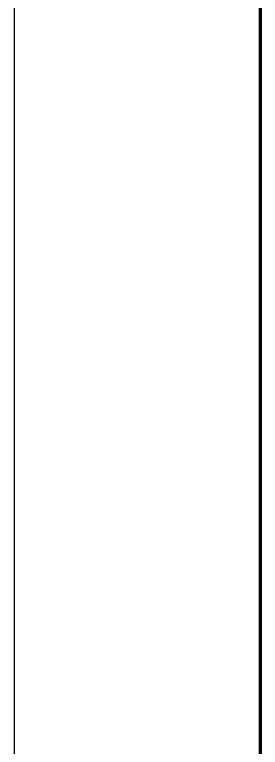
# Model space of a CAD drawing. Header units: millimetres. Extents: x -526 to 1037, y -289 to 1686.
# Drawn here: x -526.3 to -454.3, y 1245 to 1459.9 of the extents above; entities that cross this region are included whole.
import ezdxf
from ezdxf.enums import TextEntityAlignment as Align

# ---------------------------------------------------------------- set-up
doc = ezdxf.new("R2010")
doc.units = ezdxf.units.MM
doc.header["$LTSCALE"] = 0.3
doc.linetypes.add('CENTER', pattern=[50.8, 31.75, -6.35, 6.35, -6.35])
doc.layers.get('Defpoints').update_dxf_attribs({"lineweight": 20})
doc.layers.add('中心线', color=7, linetype='CENTER', lineweight=20)
doc.styles.add('我的样式', font='txt.shx', dxfattribs={"bigfont": 'gbcbig.shx'})

# ---------------------------------------------------------------- blocks, each defined once
blk = doc.blocks.new('a2图框')
at = {"layer": 'Defpoints', "color": 0, "lineweight": -3}
blk.add_line((-855.36, 0), (-855.36, 604.8), dxfattribs=at)
at = {"layer": 'Defpoints', "color": 0, "lineweight": 70}
blk.add_line((-783.36, 14.4), (-783.36, 590.4), dxfattribs=at)
at = {"layer": 'Defpoints', "color": 0, "style": '我的样式'}
for tag, p in [('(材料)', (-271.89, 78.4)), ('(图号)', (-108.44, 51.79)), ('比例', (-248.93, 51.55)), ('(图名)', (-105.39, 21.78))]:
    blk.add_attdef(tag, p, '', height=7.2, dxfattribs=at)
at = {"layer": 'Defpoints', "color": 0, "lineweight": -3, "style": '我的样式'}
blk.add_attdef('共几张', text='', height=7.2, dxfattribs=at).set_placement((-263.05, 28.43), align=Align.MIDDLE_CENTER)

msp = doc.modelspace()

# ---------------------------------------------------------------- block references
at = {"layer": '中心线', "lineweight": -2}
msp.add_blockref('a2图框', (329.054, 1081.176), dxfattribs=at)

doc.saveas('drawing.dxf')
